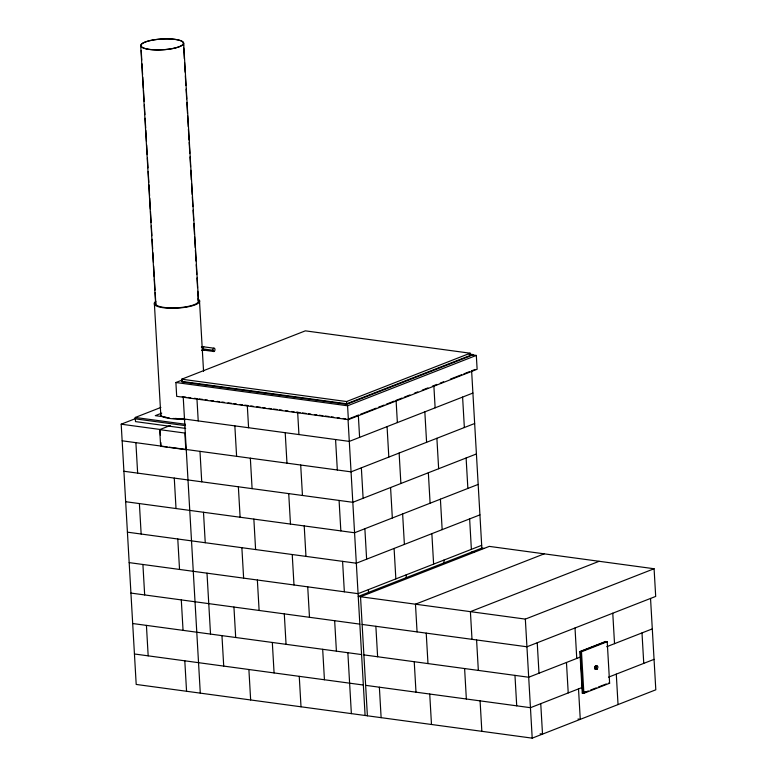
<?xml version="1.0" encoding="UTF-8"?>
<svg xmlns="http://www.w3.org/2000/svg" width="777" height="777" viewBox="0 0 777 777"><rect width="100%" height="100%" fill="white"/><g stroke="black" fill="none" stroke-linecap="round" stroke-linejoin="round"><path stroke-width="1.17" d="M594.522 667.909L595.454 665.84L597.581 666.229L597.95 667.288L597.018 669.356L594.891 668.968L594.522 667.909L595.891 668.094L597.018 669.356M595.891 668.094L596.833 666.035M596.347 668.395L594.891 668.968M204.234 349.99L201.564 350.369A1.719 1.321 68.6 0 0 201.729 347.144M201.369 347.047L203.778 346.824A1.719 1.02 -82.3 0 0 202.846 348.892A1.719 1.02 -82.3 0 0 203.962 350.145L214.034 351.515M181.74 379.195L305.342 330.847L470.153 353.205L470.318 355.973L346.717 404.312L181.905 381.963L181.74 379.195L346.561 401.544L470.153 353.205M469.123 354.448L476.32 355.429L477.127 369.269L348.378 419.629L176.69 396.348L175.893 382.507L182.673 379.856M185.664 428.418L135.499 421.61L135.256 417.463L160.868 407.439M650.543 598.445L655.807 689.801L532.206 738.15L136.198 684.44L121.193 424.193L135.635 418.541M161.723 413.131L155.293 415.656L165.967 417.103M159.683 429.642L184.858 433.051L185.82 449.669L160.635 446.251L159.683 429.642L170.26 425.495M470.279 355.419L346.688 403.758L181.876 381.41M471.328 355.39L473.339 354.603L469.745 354.118M175.893 382.507L347.572 405.788L476.32 355.429M349.213 418.706L358.207 415.18M360.45 414.306L376.194 408.148M378.438 407.265L384.061 405.07M386.315 404.195L394.182 401.117M396.425 400.233L402.049 398.038M404.293 397.154L409.916 394.959M414.413 393.201L417.783 391.88M422.28 390.122L427.904 387.917M432.4 386.159L436.897 384.401M440.268 383.08L443.638 381.769M450.388 379.127L461.625 374.728M463.879 373.854L469.502 371.649M471.746 370.775L475.116 369.454M472.902 393.055L349.3 441.394L184.489 419.046M474.66 423.504L351.058 471.853L186.247 449.494M476.408 453.962L352.816 502.301L123.912 471.26M478.166 484.411L354.574 532.76L125.66 501.709M479.924 514.869L356.322 563.218L127.418 532.167M481.682 545.318L358.08 593.667L129.176 562.616M544.221 553.836L415.472 604.195L417.064 631.886M599.154 561.285L470.406 611.654L471.998 639.335M484.129 548.397L481.837 548.086L358.246 596.435L525.339 619.104L654.088 568.745L655.691 596.425L526.942 646.785L362.131 624.436M579.875 651.563L605.623 641.491L607.226 641.705L609.624 683.236L583.877 693.307L582.274 693.084L579.875 651.563L581.478 651.777L607.226 641.705M606.079 641.549L580.332 651.621L582.731 693.152L588.325 690.957M581.206 656.701L528.7 677.243L363.879 654.885M606.75 646.707L652.292 628.894M582.565 687.315L530.448 707.692L365.637 685.343M608.508 677.165L654.049 659.352M582.274 693.084L585.625 691.773M590.569 690.083L596.163 687.898M598.407 687.023L606.235 683.954M201.942 346.581L213.85 348.193M202.846 348.892L212.917 350.262A1.719 1.02 -82.3 0 0 214.539 351.087A1.719 1.02 -82.3 0 0 214.374 348.213A1.719 1.02 -82.3 0 0 212.917 350.262M182.304 396.658L185.907 397.144M188.306 397.465L190.715 397.795M194.318 398.28L196.717 398.611M199.116 398.931L202.719 399.427M205.128 399.747L207.527 400.077M211.13 400.563L213.539 400.893M217.142 401.379L219.541 401.709M221.95 402.03L224.349 402.36M227.952 402.845L231.556 403.331M233.955 403.661L236.363 403.991M239.967 404.477L242.366 404.798M244.774 405.128L248.378 405.613M250.777 405.944L253.185 406.264M256.789 406.76L260.392 407.245M262.791 407.575L265.19 407.896M268.803 408.391L271.202 408.712M273.601 409.042L277.204 409.528M279.613 409.858L282.012 410.178M285.615 410.664L288.024 410.994M291.628 411.48L294.027 411.81M296.425 412.131L300.039 412.626M302.438 412.946L306.041 413.442M308.44 413.762L310.849 414.092M314.452 414.578L316.851 414.908M319.26 415.229L322.863 415.724M325.262 416.045L328.865 416.53M331.274 416.86L333.673 417.191M337.276 417.676L339.675 417.997M343.279 418.492L345.687 418.813M175.466 418.385L185.043 419.687M135.256 417.463L185.421 424.261M135.344 418.842L185.499 425.65M121.193 424.193L160.111 429.467L160.45 435.402M122.154 440.802L167.065 446.892M169.464 447.222L185.043 449.329M654.088 568.745L489.277 546.386L360.528 596.746L367.395 715.792M471.542 552.117L473.834 552.428M130.934 593.074L359.838 624.125M597.581 666.229L595.454 665.84M594.755 666.617L596.124 666.802M608.478 683.08L609.624 683.236M132.682 623.523L361.596 654.574M134.44 653.981L363.354 685.032M577.981 719.036L580.273 719.347L578.515 688.898M540.112 733.799L542.511 734.119L540.753 703.671M197.863 298.999L199.466 300.359L203.555 371.377M641.996 632.925L643.754 663.383M612.771 613.218L614.529 643.667M616.287 674.125L618.036 704.574M581.478 651.777L583.877 693.307M575.009 627.991L576.757 658.44M566.462 662.47L568.22 692.919M537.237 642.764L538.995 673.212M525.339 619.104L532.206 738.15M514.966 675.378L516.715 705.837M471.62 370.794L481.886 548.834M462.597 397.076L464.355 427.535M466.113 457.993L467.871 488.442M469.629 518.9L471.377 549.349M476.583 639.957L478.341 670.415M480.089 700.864L481.847 731.322M464.607 668.55L466.355 698.999M433.848 385.567L435.13 407.828M436.888 438.277L438.646 468.735M440.404 499.184L442.162 529.642M443.91 560.091L444.046 562.441M424.834 411.849L426.592 442.307M428.35 472.766L430.099 503.214M431.857 533.673L433.615 564.121M426.223 633.129L427.981 663.577M429.73 694.036L431.488 724.485M414.238 661.722L415.996 692.171M396.085 400.34L397.368 422.601M399.125 453.049L400.883 483.508M402.632 513.956L404.39 544.415M406.148 574.863L406.352 578.379M387.072 426.622L388.821 457.08M390.578 487.529L392.336 517.987M394.094 548.445L395.852 578.894M375.864 626.291L377.622 656.75M379.37 687.208L381.128 717.657M358.323 415.112L359.605 437.373M361.354 467.822L363.112 498.28M364.869 528.729L366.627 559.187M368.385 589.636L368.589 593.152M347.572 405.788L348.378 419.629M348.018 419.143L365.103 715.481M346.561 401.544L346.717 404.312M335.567 439.539L337.325 469.988M339.083 500.446L340.841 530.895M342.589 561.353L344.347 591.802M347.863 652.709L351.369 713.626M334.654 620.706L336.412 651.165M322.678 649.3L324.436 679.749M297.659 412.315L298.941 434.566M300.699 465.025L302.457 495.473M304.215 525.932L305.963 556.381M307.721 586.839L309.479 617.288M285.208 432.702L286.966 463.16M288.723 493.609L290.472 524.067M292.23 554.516L293.988 584.974M299.252 676.34L301.01 706.788M284.295 613.879L286.053 644.327M272.319 642.472L274.077 672.921M247.3 405.477L248.582 427.738M250.34 458.187L252.098 488.646M253.856 519.094L255.604 549.553M257.362 580.011L259.12 610.46M234.848 425.874L236.606 456.332M238.364 486.781L240.112 517.239M241.87 547.688L243.628 578.146M248.893 669.502L250.65 699.96M233.935 607.041L235.693 637.499M221.96 635.635L223.718 666.093M202.748 347.232L202.933 350.553M183.654 43.153L198.591 302.185M183.45 43.162L183.586 45.581M183.731 47.999L184.363 58.897M184.567 62.529L185.13 72.212M185.334 75.845L185.897 85.528M186.101 89.161L186.665 98.844M186.868 102.467L187.5 113.364M187.636 115.783L188.267 126.68M188.403 129.099L189.034 139.996M189.17 142.414L189.802 153.312M190.015 156.944L190.569 166.628M190.783 170.26L191.336 179.943M191.55 183.566L192.172 194.464M192.317 196.882L192.871 206.565M193.084 210.198L193.638 219.881M193.852 223.514L194.473 234.411M194.619 236.83L195.25 247.727M195.386 250.145L196.018 261.043M196.222 264.666L196.785 274.349M196.989 277.981L197.552 287.665M197.756 291.297L198.32 300.981M196.94 398.65L198.222 420.901M199.98 451.359L201.738 481.818M203.496 512.266L205.245 542.725M207.003 573.173L210.518 634.081M183.207 396.785L200.291 693.133M174.271 478.088L176.02 508.546M177.778 538.995L179.536 569.454M181.294 599.902L183.051 630.361M184.8 660.809L186.558 691.268M141.22 50.476L141.773 60.159M141.987 63.792L142.609 74.679M142.754 77.098L143.386 87.995M143.522 90.414L144.153 101.311M144.357 104.944L144.92 114.627M145.124 118.259L145.688 127.943M145.823 130.361L146.455 141.259M146.659 144.891L147.222 154.574M147.426 158.197L147.989 167.881M148.193 171.513L148.825 182.41M148.961 184.829L149.592 195.726M149.728 198.145L150.359 209.042M150.505 211.461L151.126 222.358M151.34 225.99L151.894 235.674M152.107 239.297L152.661 248.98M152.875 252.612L153.428 262.296M153.642 265.928L154.273 276.826M154.409 279.244L155.041 290.142M155.177 292.56L155.808 303.457M140.734 45.639L155.672 304.671M154.429 304.409L160.81 415.151M160.858 442.521L161.062 446.085M135.888 442.667L137.646 473.125M139.394 503.574L141.152 534.032M142.91 564.481L144.668 594.939M146.426 625.388L148.174 655.846M595.619 668.618A1.146 0.68 -82.3 0 1 595.26 668.599M594.92 667.181A1.146 0.68 -82.3 0 1 595.483 666.394M184.13 418.502A21.494 5.42 -3.3 0 1 173.3 418.463M169.367 417.997A21.494 5.42 -3.3 0 1 167.346 417.608M198.184 300.466A21.494 5.42 -3.3 0 1 177.175 307.799A21.494 5.42 -3.3 0 1 155.633 302.884M199.466 300.359A22.786 5.74 -3.3 0 1 174.223 308.246A22.786 5.74 -3.3 0 1 155.837 301.379M184.178 418.832A22.786 5.74 -3.3 0 1 160.742 413.655M147.407 49.058A21.29 5.371 -3.3 0 0 182.818 44.59A21.29 5.371 -3.3 0 0 156.362 39.54A21.29 5.371 -3.3 0 0 147.407 49.058M147.271 49.097A21.494 5.42 -3.3 0 0 183.013 44.59A21.494 5.42 -3.3 0 0 156.303 39.491A21.494 5.42 -3.3 0 0 147.271 49.097"/></g></svg>
